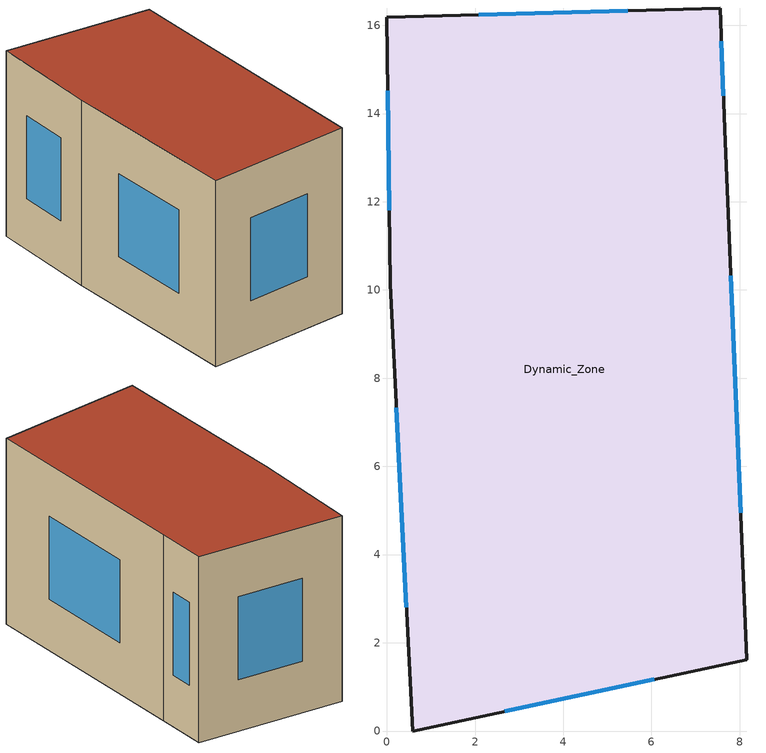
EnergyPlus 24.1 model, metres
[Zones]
Dynamic_Zone
 floor ground (Floor): 0.08,10.14 0.58,0 8.16,1.62 7.66,13.65 7.56,16.39 0,16.19 z0
 wall outside (Ext Wall): 0,16.19 7.56,16.39 7.66,13.65 8.16,1.62 0.58,0 0.08,10.14 0,16.19 z0:9
 window (Window): 2.09,16.25 5.47,16.34 / 7.59,15.64 7.63,14.41 / 7.8,10.32 8.02,4.94 / 6.06,1.17 2.68,0.45 / 0.44,2.8 0.22,7.33 / 0.06,11.81 0.02,14.52 z2.49:6.51
 roof outside (Roof): 0,16.19 7.56,16.39 7.66,13.65 8.16,1.62 0.58,0 0.08,10.14 z9
[BUILDING]
Generated Building: North Axis=0; Terrain=Suburbs; Loads Convergence Tolerance Value=0.04; Temperature Convergence Tolerance Value=0.4; Solar Distribution=FullInteriorAndExterior; Maximum Number of Warmup Days=25; Minimum Number of Warmup Days=6
[MATERIAL] Roughness=MediumRough; Thickness=0.2; Conductivity=0.5; Density=1000; Specific Heat=1000; Thermal Absorptance=0.9; Solar Absorptance=0.7; Visible Absorptance=0.7
Ext Wall Mat; Roof Mat; Floor Mat
[WINDOWMATERIAL:SIMPLEGLAZINGSYSTEM]
Window Mat: UFactor=3; Solar Heat Gain Coefficient=0.7; Visible Transmittance=0.8
[CONSTRUCTION]
Ext Wall: Ext Wall Mat
Roof: Roof Mat
Floor: Floor Mat
Window: Window Mat
[ZONE]
Dynamic_Zone: Type=1; Multiplier=1; Ceiling Height=autocalculate; Volume=autocalculate; Floor Area=autocalculate; Part of Total Floor Area=Yes
[ZONECONTROL:THERMOSTAT]
Dynamic_Zone Thermostat: Zone or ZoneList=Dynamic_Zone; Control Type Schedule=Yearly Thermostat; Control 1=Dual Setpoint - Dynamic_Zone; Temperature Difference Between Cutout And Setpoint=0
[THERMOSTATSETPOINT:DUALSETPOINT]
Dual Setpoint - Dynamic_Zone: Heating Setpoint Temperature Schedule=Zone Heating Setpoint Schedule; Cooling Setpoint Temperature Schedule=Zone Cooling Setpoint Schedule
[ZONEHVAC:IDEALLOADSAIRSYSTEM]
Dynamic_Zone IdealLoads: Availability Schedule=Always On; Maximum Heating Supply Air Temperature=50; Minimum Cooling Supply Air Temperature=13; Maximum Heating Supply Air Humidity Ratio=0.015; Minimum Cooling Supply Air Humidity Ratio=0.009; Heating Limit=NoLimit; Cooling Limit=NoLimit; Dehumidification Control Type=ConstantSupplyHumidityRatio; Cooling Sensible Heat Ratio=0.7; Humidification Control Type=ConstantSupplyHumidityRatio; Demand Controlled Ventilation Type=None; Outdoor Air Economizer Type=NoEconomizer; Heat Recovery Type=None; Sensible Heat Recovery Effectiveness=0.7; Latent Heat Recovery Effectiveness=0.65
[Zone equipment]
Dynamic_Zone: Dynamic_Zone IdealLoads
[SCHEDULE:COMPACT]
Always On: Through: 12/31, For: AllDays, Until: 24:00, 1
Yearly Thermostat: Through: 12/31, For: AllDays, Until: 24:00, 4
Zone Heating Setpoint Schedule: Through: 12/31, For: AllDays, Until: 24:00, 22
Zone Cooling Setpoint Schedule: Through: 12/31, For: AllDays, Until: 24:00, 24
